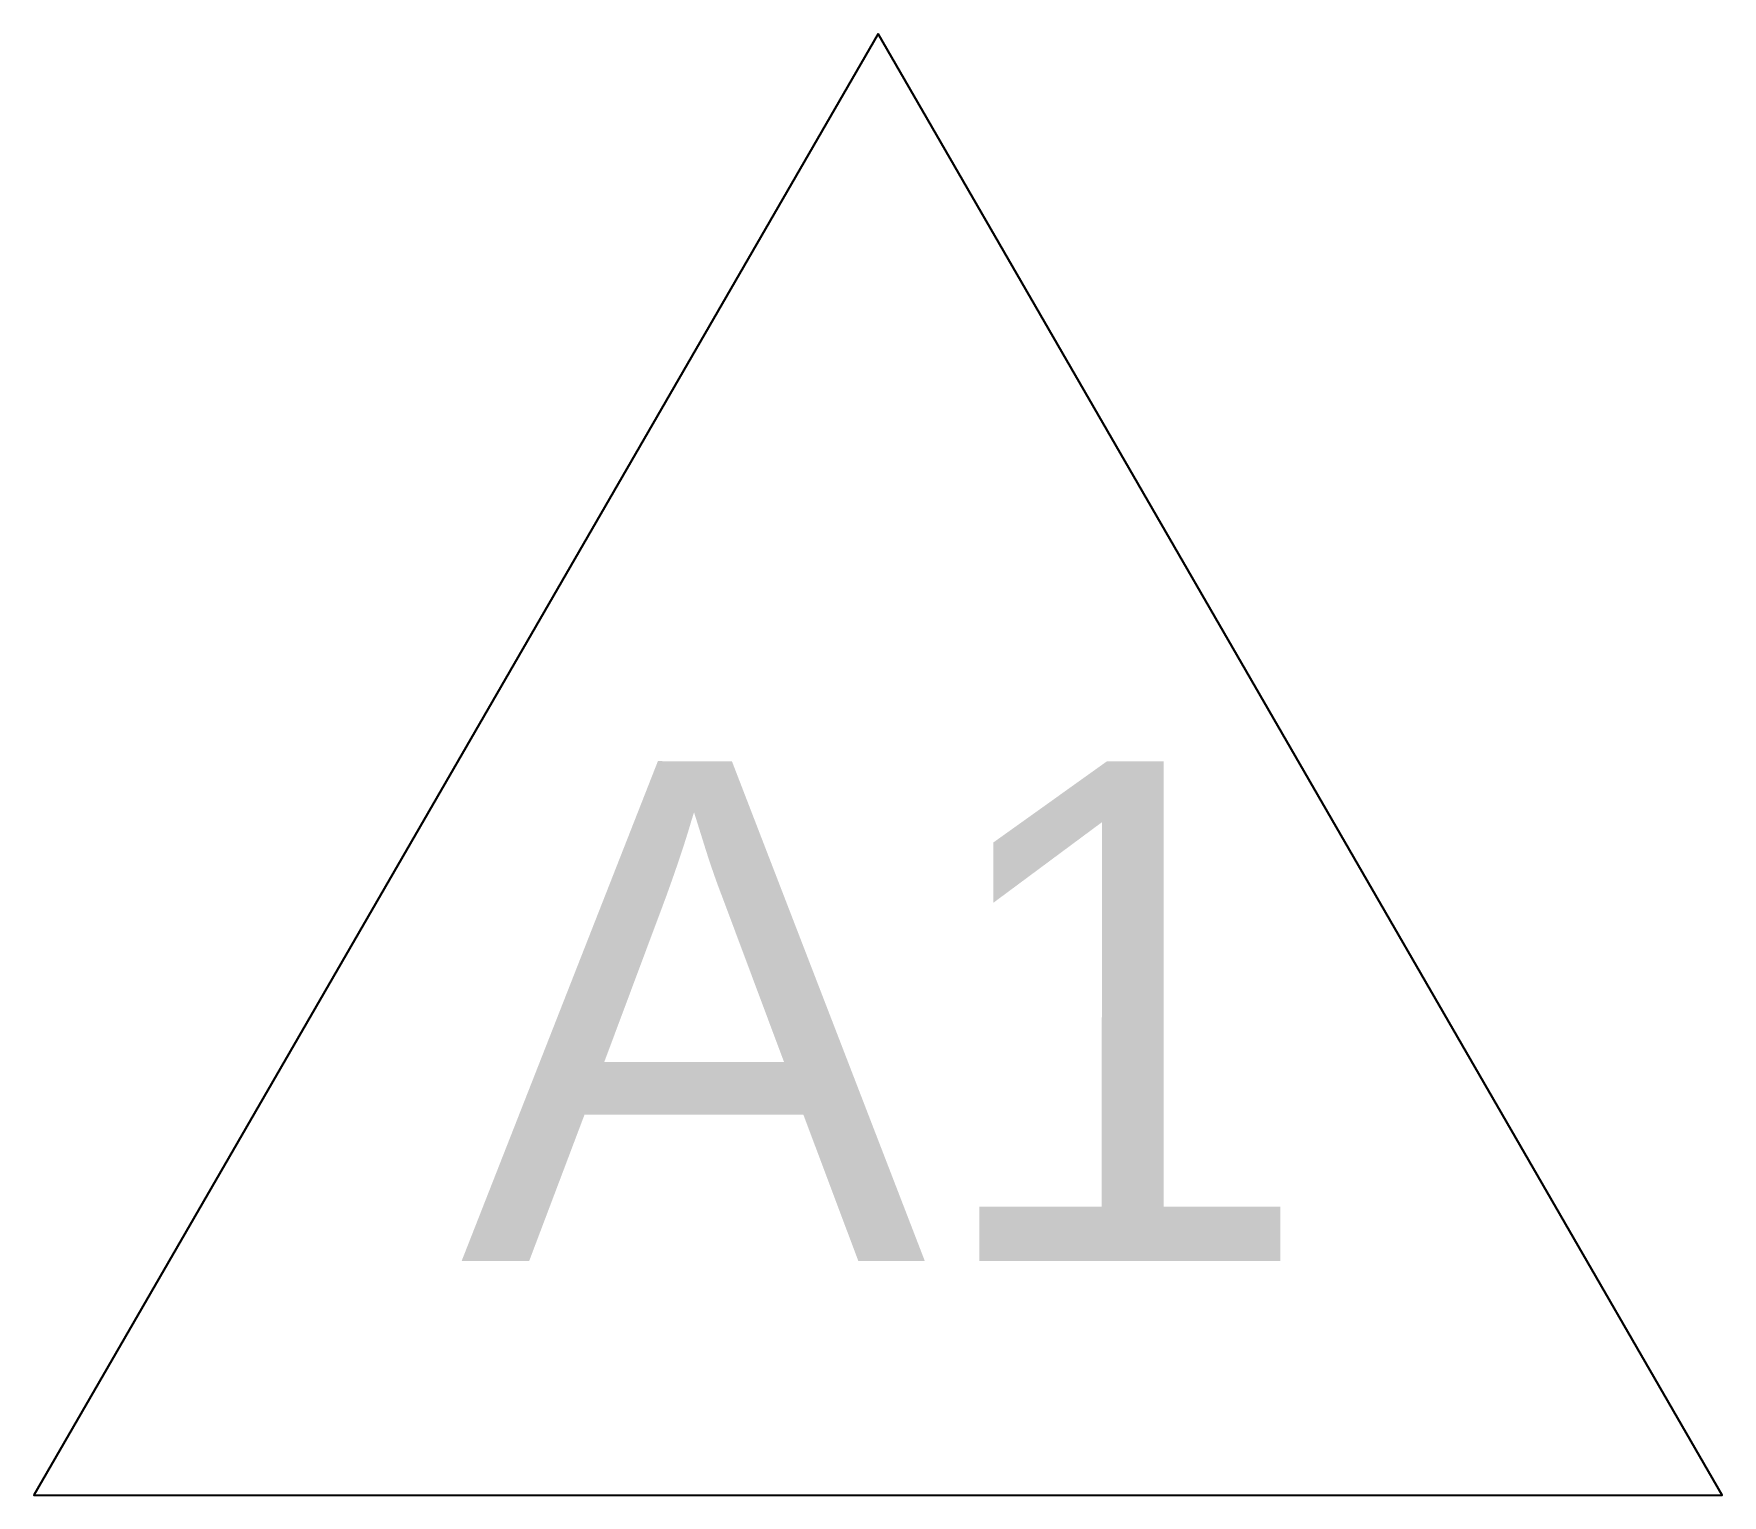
# Model space of a CAD drawing. Header units: feet. Extents: x 17.268 to 17.585, y 1.891 to 2.165.
import ezdxf

# ---------------------------------------------------------------- set-up
doc = ezdxf.new("R2010")
doc.units = ezdxf.units.FT
doc.header["$MEASUREMENT"] = 0
doc.layers.add('Z - TITLEBLOCK TXT', color=7, linetype='Continuous')
doc.styles.add('TITLE BBLOCK TEXT', font='ARIALUNI.TTF')

msp = doc.modelspace()

# ---------------------------------------------------------------- wipeouts: each hides what was drawn before it
at = {"color": 10}
msp.add_wipeout([(17.42635, 2.1654), (17.26805, 1.89122), (17.58465, 1.89122)], dxfattribs=at)

# ---------------------------------------------------------------- next in the draw order: linework, layer by layer
at = {"color": 10, "flags": 128}
msp.add_lwpolyline([(17.42635, 2.1654), (17.26805, 1.89122), (17.58465, 1.89122)], close=True, dxfattribs=at)

# ---------------------------------------------------------------- next in the draw order: texts
at = {"layer": 'Z - TITLEBLOCK TXT', "color": 7, "insert": (17.33042, 2.02895), "char_height": 0.09375, "width": 0.1717366, "attachment_point": 1, "rotation": 359.9886, "style": 'TITLE BBLOCK TEXT'}
msp.add_mtext('\\pi0.017634;A1', dxfattribs=at)

doc.saveas('drawing.dxf')
